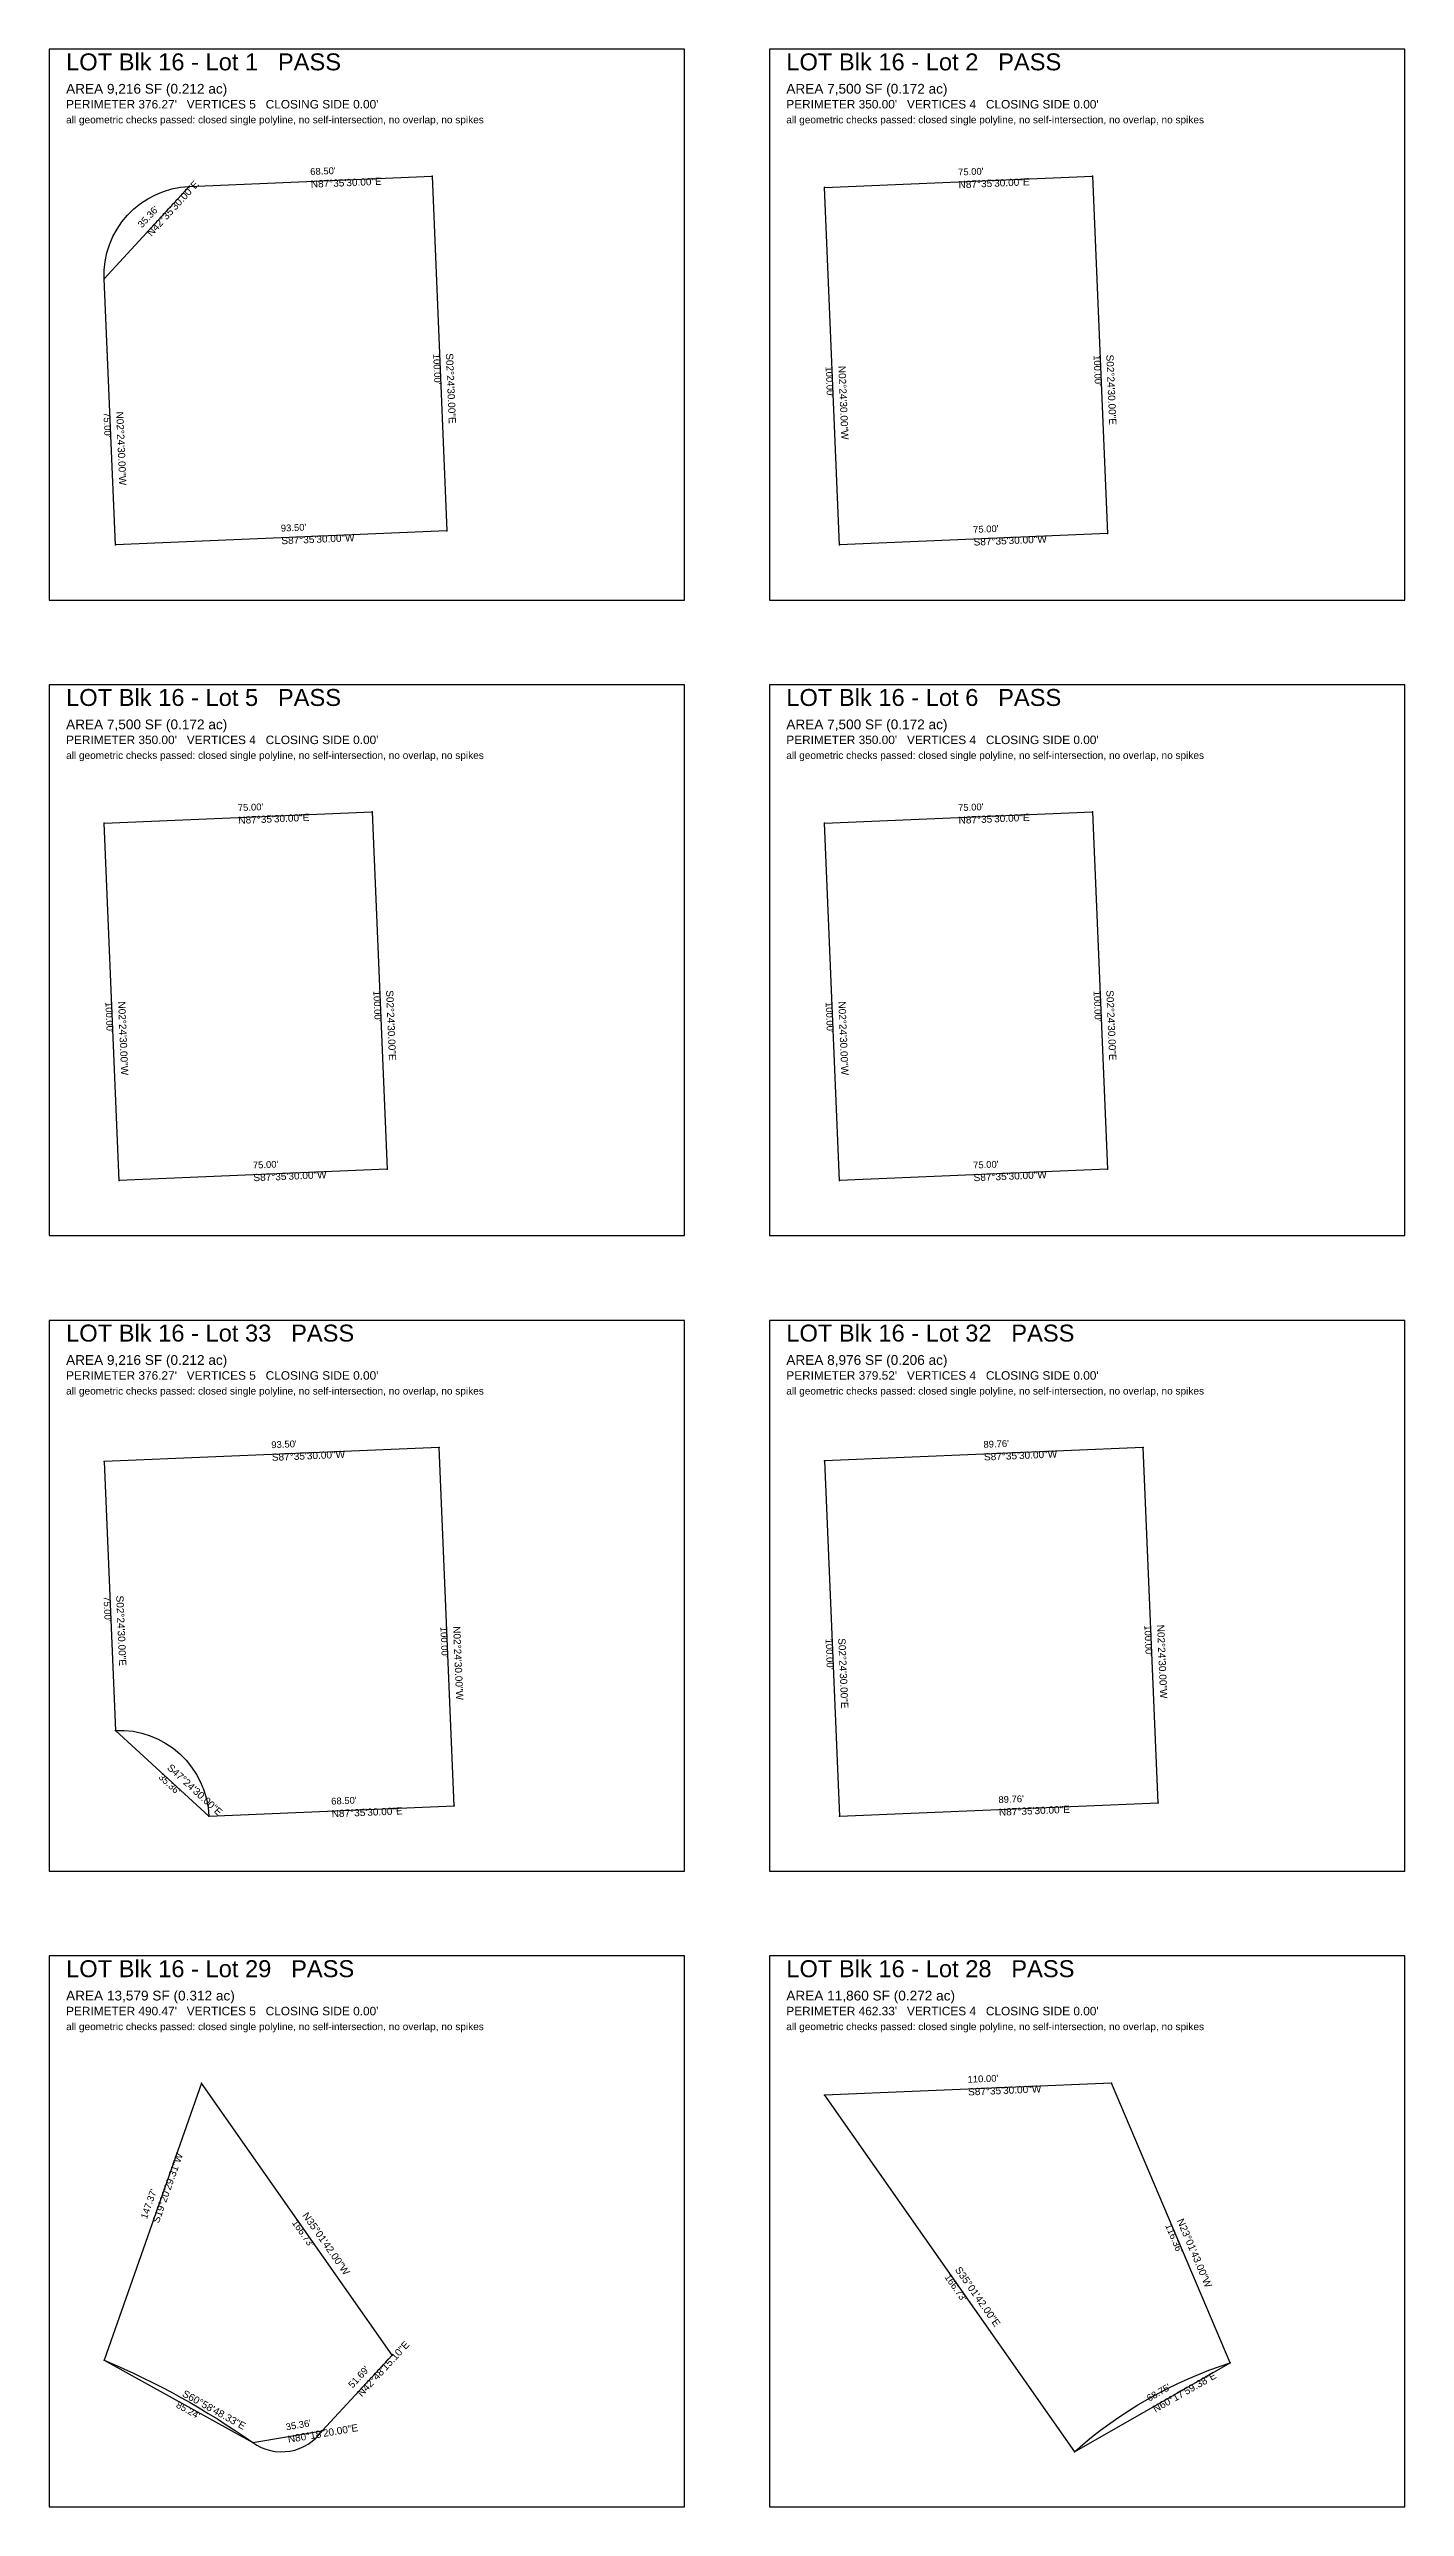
# Model space of a CAD drawing. Extents: x 0 to 1320, y -900 to 260.
# Drawn here: x 0 to 640, y -900 to 260 of the extents above; entities that cross this region are included whole.
import ezdxf

# ---------------------------------------------------------------- set-up
doc = ezdxf.new("R2010")
doc.units = 0
for name, pattern in [('ROT_2.41', [0]), ('ROT_272.41', [0]), ('ROT_29.70', [0]), ('ROT_293.03', [0]), ('ROT_305.03', [0]), ('ROT_317.41', [0]), ('ROT_330.98', [0]), ('ROT_47.20', [0]), ('ROT_47.41', [0]), ('ROT_70.66', [0]), ('ROT_9.69', [0])]:
    doc.linetypes.add(name, pattern=pattern)
for name, color, linetype in [('LOT_POLYLINE', 4, 'CONTINUOUS'), ('SHEET_FRAME', 2, 'CONTINUOUS'), ('SHEET_LABELS', 7, 'CONTINUOUS')]:
    doc.layers.add(name, color=color, linetype=linetype)
doc.styles.get("Standard").update_dxf_attribs({"font": 'Arial'})

msp = doc.modelspace()

# ---------------------------------------------------------------- linework, layer by layer
at = {"layer": 'LOT_POLYLINE'}
for points in [[(31.2809, 26), (26, 151.5623), (66.0938, 195.1768), (180.7741, 200), (187.8153, 32.5835)], [(373.0943, 26), (366, 194.6793), (492.5094, 200), (499.6038, 31.3207)], [(33.0943, -274), (26, -105.3207), (152.5094, -100), (159.6038, -268.6793)], [(373.0943, -274), (366, -105.3207), (492.5094, -100), (499.6038, -268.6793)], [(75.3951, -574), (191.2474, -569.1275), (184.1342, -400), (26, -406.6508), (31.3349, -533.4964)], [(373.0519, -574), (523.5527, -567.6702), (516.5008, -400), (366, -406.3298)], [(26, -830.7912), (96.107, -869.684), (128.8861, -864.0842), (161.9208, -828.4153), (71.9087, -700)], [(483.9704, -874), (557.5903, -832.0077), (501.4785, -700), (366, -705.698)]]:
    msp.add_lwpolyline(points, close=True, dxfattribs=at)
for points in [[(26, 151.5623), (26.029, 155.6732), (26.4608, 159.7615), (27.2912, 163.7877), (28.5123, 167.7132), (30.1123, 171.5001), (32.0757, 175.1119), (34.3837, 178.5139), (37.0141, 181.6733), (39.9414, 184.5596), (43.1376, 187.1451), (46.5718, 189.4049), (50.2109, 191.3172), (54.02, 192.8635), (57.9623, 194.0291), (61.9999, 194.8027), (66.0938, 195.1768)], [(31.3349, -533.4964), (35.4878, -533.5257), (39.6178, -533.9619), (43.6852, -534.8009), (47.6508, -536.0344), (51.4764, -537.6507), (55.1251, -539.6342), (58.5619, -541.9658), (61.7535, -544.6231), (64.6694, -547.5803), (67.2813, -550.8091), (69.5642, -554.2784), (71.496, -557.9548), (73.0582, -561.8028), (74.2357, -565.7854), (75.0171, -569.8642), (75.3951, -574)], [(26, -830.7912), (30.6173, -832.7632), (35.2072, -834.7984), (39.7687, -836.8963), (44.301, -839.0566), (48.8032, -841.2788), (53.2746, -843.5625), (57.7142, -845.9074), (62.1213, -848.3129), (66.4949, -850.7786), (70.8343, -853.304), (75.1387, -855.8888), (79.4073, -858.5323), (83.6392, -861.234), (87.8336, -863.9936), (91.9898, -866.8104), (96.107, -869.684)], [(483.9704, -874), (488.0104, -870.5161), (492.1388, -867.1375), (496.3528, -863.8663), (500.6498, -860.7048), (505.0268, -857.6551), (509.4809, -854.7191), (514.0091, -851.8989), (518.6085, -849.1963), (523.2761, -846.6131), (528.0086, -844.151), (532.803, -841.8117), (537.6561, -839.5966), (542.5646, -837.5074), (547.5254, -835.5453), (552.535, -833.7116), (557.5903, -832.0077)], [(96.107, -869.684), (98.0533, -870.9236), (100.1118, -871.9665), (102.2626, -872.8026), (104.4849, -873.4238), (106.7575, -873.8242), (109.0584, -874), (111.3654, -873.9494), (113.6563, -873.6729), (115.9091, -873.1732), (118.1021, -872.455), (120.2141, -871.5254), (122.2249, -870.3932), (124.115, -869.0695), (125.8662, -867.5668), (127.4617, -865.8997), (128.8861, -864.0842)]]:
    msp.add_lwpolyline(points, dxfattribs=at)
at = {"layer": 'SHEET_FRAME'}
for p, q in [((300, 260), (0, 260)), ((0, 260), (0, 0)), ((300, 0), (300, 260)), ((640, 260), (340, 260)), ((340, 260), (340, 0)), ((640, 0), (640, 260)), ((0, 0), (300, 0)), ((340, 0), (640, 0)), ((300, -40), (0, -40)), ((0, -40), (0, -300)), ((300, -300), (300, -40)), ((640, -40), (340, -40)), ((340, -40), (340, -300)), ((640, -300), (640, -40)), ((0, -300), (300, -300)), ((340, -300), (640, -300)), ((300, -340), (0, -340)), ((0, -340), (0, -600)), ((300, -600), (300, -340)), ((640, -340), (340, -340)), ((340, -340), (340, -600)), ((640, -600), (640, -340)), ((0, -600), (300, -600)), ((340, -600), (640, -600)), ((300, -640), (0, -640)), ((0, -640), (0, -900)), ((300, -900), (300, -640)), ((640, -640), (340, -640)), ((340, -640), (340, -900)), ((640, -900), (640, -640)), ((0, -900), (300, -900)), ((340, -900), (640, -900))]:
    msp.add_line(p, q, dxfattribs=at)
at = {"layer": 'SHEET_LABELS'}
for p in [(180.7741, 200), (492.5094, 200), (66.0938, 195.1768), (366, 194.6793), (26, 151.5623), (31.2809, 26), (187.8153, 32.5835), (373.0943, 26), (499.6038, 31.3207), (152.5094, -100), (492.5094, -100), (26, -105.3207), (366, -105.3207), (33.0943, -274), (159.6038, -268.6793), (373.0943, -274), (499.6038, -268.6793), (184.1342, -400), (516.5008, -400), (26, -406.6508), (366, -406.3298), (31.3349, -533.4964), (523.5527, -567.6702), (75.3951, -574), (191.2474, -569.1275), (373.0519, -574), (71.9087, -700), (366, -705.698), (501.4785, -700), (26, -830.7912), (161.9208, -828.4153), (557.5903, -832.0077), (96.107, -869.684), (128.8861, -864.0842), (483.9704, -874)]:
    msp.add_point(p, dxfattribs=at)

# ---------------------------------------------------------------- texts
for s, height, p in [('LOT Blk 16 - Lot 1   PASS', 8, (8, 250)), ('LOT Blk 16 - Lot 2   PASS', 8, (348, 250)), ('AREA 9,216 SF (0.212 ac)', 4.6, (8, 239)), ('AREA 7,500 SF (0.172 ac)', 4.6, (348, 239)), ("PERIMETER 376.27'   VERTICES 5   CLOSING SIDE 0.00'", 4, (8, 232)), ("PERIMETER 350.00'   VERTICES 4   CLOSING SIDE 0.00'", 4, (348, 232)), ('all geometric checks passed: closed single polyline, no self-intersection, no overlap, no spikes', 3.4, (8, 225)), ('all geometric checks passed: closed single polyline, no self-intersection, no overlap, no spikes', 3.4, (348, 225)), ('LOT Blk 16 - Lot 5   PASS', 8, (8, -50)), ('LOT Blk 16 - Lot 6   PASS', 8, (348, -50)), ('AREA 7,500 SF (0.172 ac)', 4.6, (8, -61)), ('AREA 7,500 SF (0.172 ac)', 4.6, (348, -61)), ("PERIMETER 350.00'   VERTICES 4   CLOSING SIDE 0.00'", 4, (8, -68)), ("PERIMETER 350.00'   VERTICES 4   CLOSING SIDE 0.00'", 4, (348, -68)), ('all geometric checks passed: closed single polyline, no self-intersection, no overlap, no spikes', 3.4, (8, -75)), ('all geometric checks passed: closed single polyline, no self-intersection, no overlap, no spikes', 3.4, (348, -75)), ('LOT Blk 16 - Lot 33   PASS', 8, (8, -350)), ('LOT Blk 16 - Lot 32   PASS', 8, (348, -350)), ('AREA 9,216 SF (0.212 ac)', 4.6, (8, -361)), ('AREA 8,976 SF (0.206 ac)', 4.6, (348, -361)), ("PERIMETER 376.27'   VERTICES 5   CLOSING SIDE 0.00'", 4, (8, -368)), ("PERIMETER 379.52'   VERTICES 4   CLOSING SIDE 0.00'", 4, (348, -368)), ('all geometric checks passed: closed single polyline, no self-intersection, no overlap, no spikes', 3.4, (8, -375)), ('all geometric checks passed: closed single polyline, no self-intersection, no overlap, no spikes', 3.4, (348, -375)), ('LOT Blk 16 - Lot 29   PASS', 8, (8, -650)), ('LOT Blk 16 - Lot 28   PASS', 8, (348, -650)), ('AREA 13,579 SF (0.312 ac)', 4.6, (8, -661)), ('AREA 11,860 SF (0.272 ac)', 4.6, (348, -661)), ('all geometric checks passed: closed single polyline, no self-intersection, no overlap, no spikes', 3.4, (8, -675)), ("PERIMETER 490.47'   VERTICES 5   CLOSING SIDE 0.00'", 4, (8, -668)), ('all geometric checks passed: closed single polyline, no self-intersection, no overlap, no spikes', 3.4, (348, -675)), ("PERIMETER 462.33'   VERTICES 4   CLOSING SIDE 0.00'", 4, (348, -668))]:
    msp.add_text(s, height=height, dxfattribs=at).set_placement(p)
at = {"layer": 'SHEET_LABELS', "linetype": 'ROT_47.41'}
for s, height, p in [('N42%%d35\'30.00"E', 3.4, (48.2555, 171.3392)), ("35.36'", 3.2, (43.8383, 175.3999))]:
    msp.add_text(s, height=height, rotation=47.41, dxfattribs=at).set_placement(p)
at = {"layer": 'SHEET_LABELS', "linetype": 'ROT_2.41'}
for s, height, p in [("68.50'", 3.2, (123.3079, 200.5857)), ('N87%%d35\'30.00"E', 3.4, (123.56, 194.591)), ("75.00'", 3.2, (429.1287, 200.337)), ('N87%%d35\'30.00"E', 3.4, (429.3808, 194.3423)), ("93.50'", 3.2, (109.422, 32.2891)), ("75.00'", 3.2, (436.223, 31.6577)), ('S87%%d35\'30.00"W', 3.4, (109.6742, 26.2944)), ('S87%%d35\'30.00"W', 3.4, (436.4751, 25.663)), ("75.00'", 3.2, (89.1287, -99.663)), ('N87%%d35\'30.00"E', 3.4, (89.3808, -105.6577)), ("75.00'", 3.2, (429.1287, -99.663)), ('N87%%d35\'30.00"E', 3.4, (429.3808, -105.6577)), ("75.00'", 3.2, (96.223, -268.3423)), ("75.00'", 3.2, (436.223, -268.3423)), ('S87%%d35\'30.00"W', 3.4, (96.4751, -274.337)), ('S87%%d35\'30.00"W', 3.4, (436.4751, -274.337)), ("93.50'", 3.2, (104.941, -400.3281)), ('S87%%d35\'30.00"W', 3.4, (105.1932, -406.3228)), ("89.76'", 3.2, (441.1243, -400.1675)), ('S87%%d35\'30.00"W', 3.4, (441.3765, -406.1622)), ("68.50'", 3.2, (133.1951, -568.5664)), ("89.76'", 3.2, (448.1762, -567.8378)), ('N87%%d35\'30.00"E', 3.4, (133.4473, -574.5611)), ('N87%%d35\'30.00"E', 3.4, (448.4284, -573.8325)), ("110.00'", 3.2, (433.6132, -699.8516)), ('S87%%d35\'30.00"W', 3.4, (433.8653, -705.8463))]:
    msp.add_text(s, height=height, rotation=2.41, dxfattribs=at).set_placement(p)
at = {"layer": 'SHEET_LABELS', "linetype": 'ROT_272.41'}
for s, height, p in [('S02%%d24\'30.00"E', 3.4, (187.292, 116.4178)), ("100.00'", 3.2, (181.2973, 116.1657)), ("100.00'", 3.2, (366.5498, 110.2136)), ('N02%%d24\'30.00"W', 3.4, (372.5445, 110.4657)), ("100.00'", 3.2, (493.0593, 115.5343)), ('S02%%d24\'30.00"E', 3.4, (499.054, 115.7864)), ("75.00'", 3.2, (25.6431, 88.6551)), ('N02%%d24\'30.00"W', 3.4, (31.6378, 88.9072)), ("100.00'", 3.2, (153.0593, -184.4657)), ('S02%%d24\'30.00"E', 3.4, (159.054, -184.2136)), ("100.00'", 3.2, (493.0593, -184.4657)), ('S02%%d24\'30.00"E', 3.4, (499.054, -184.2136)), ("100.00'", 3.2, (26.5498, -189.7864)), ('N02%%d24\'30.00"W', 3.4, (32.5445, -189.5343)), ("100.00'", 3.2, (366.5498, -189.7864)), ('N02%%d24\'30.00"W', 3.4, (372.5445, -189.5343)), ("75.00'", 3.2, (25.6701, -470.1997)), ('S02%%d24\'30.00"E', 3.4, (31.6648, -469.9476)), ("100.00'", 3.2, (184.6934, -484.6898)), ('N02%%d24\'30.00"W', 3.4, (190.6881, -484.4377)), ("100.00'", 3.2, (517.0294, -483.9612)), ('N02%%d24\'30.00"W', 3.4, (523.0241, -483.709)), ("100.00'", 3.2, (366.5286, -490.291)), ('S02%%d24\'30.00"E', 3.4, (372.5233, -490.0388))]:
    msp.add_text(s, height=height, rotation=272.41, dxfattribs=at).set_placement(p)
at = {"layer": 'SHEET_LABELS', "linetype": 'ROT_317.41'}
for s, height, p in [("35.36'", 3.2, (51.3347, -555.9568)), ('S47%%d24\'30.00"E', 3.4, (55.3953, -551.5396))]:
    msp.add_text(s, height=height, rotation=317.41, dxfattribs=at).set_placement(p)
at = {"layer": 'SHEET_LABELS', "linetype": 'ROT_70.66'}
for s, height, p in [('S19%%d20\'29.31"W', 3.4, (51.7851, -766.3892)), ("147.37'", 3.2, (46.1237, -764.402))]:
    msp.add_text(s, height=height, rotation=70.66, dxfattribs=at).set_placement(p)
at = {"layer": 'SHEET_LABELS', "linetype": 'ROT_305.03'}
for s, height, p in [("166.73'", 3.2, (114.4581, -765.9296)), ('N35%%d01\'42.00"W', 3.4, (119.3714, -762.4857)), ('S35%%d01\'42.00"E', 3.4, (427.4418, -788.127)), ("166.73'", 3.2, (422.5286, -791.5709))]:
    msp.add_text(s, height=height, rotation=305.03, dxfattribs=at).set_placement(p)
at = {"layer": 'SHEET_LABELS', "linetype": 'ROT_293.03'}
for s, height, p in [('N23%%d01\'43.00"W', 3.4, (532.2953, -764.8303)), ("116.36'", 3.2, (526.7735, -767.1774))]:
    msp.add_text(s, height=height, rotation=293.03, dxfattribs=at).set_placement(p)
at = {"layer": 'SHEET_LABELS', "linetype": 'ROT_47.20'}
for s, height, p in [('N42%%d48\'15.10"E', 3.4, (147.6045, -848.2882)), ("51.69'", 3.2, (143.2024, -844.2113))]:
    msp.add_text(s, height=height, rotation=47.2, dxfattribs=at).set_placement(p)
at = {"layer": 'SHEET_LABELS', "linetype": 'ROT_330.98'}
for s, height, p in [('S60%%d58\'48.33"E', 3.4, (62.5088, -847.6142)), ("85.24'", 3.2, (59.5982, -852.8609))]:
    msp.add_text(s, height=height, rotation=330.98, dxfattribs=at).set_placement(p)
at = {"layer": 'SHEET_LABELS', "linetype": 'ROT_29.70'}
for s, height, p in [("68.75'", 3.2, (519.294, -850.398)), ('N60%%d17\'59.38"E', 3.4, (522.2667, -855.6097))]:
    msp.add_text(s, height=height, rotation=29.7, dxfattribs=at).set_placement(p)
at = {"layer": 'SHEET_LABELS', "linetype": 'ROT_9.69'}
for s, height, p in [("35.36'", 3.2, (111.9914, -863.9269)), ('N80%%d18\'20.00"E', 3.4, (113.0017, -869.8413))]:
    msp.add_text(s, height=height, rotation=9.69, dxfattribs=at).set_placement(p)

doc.saveas('drawing.dxf')
